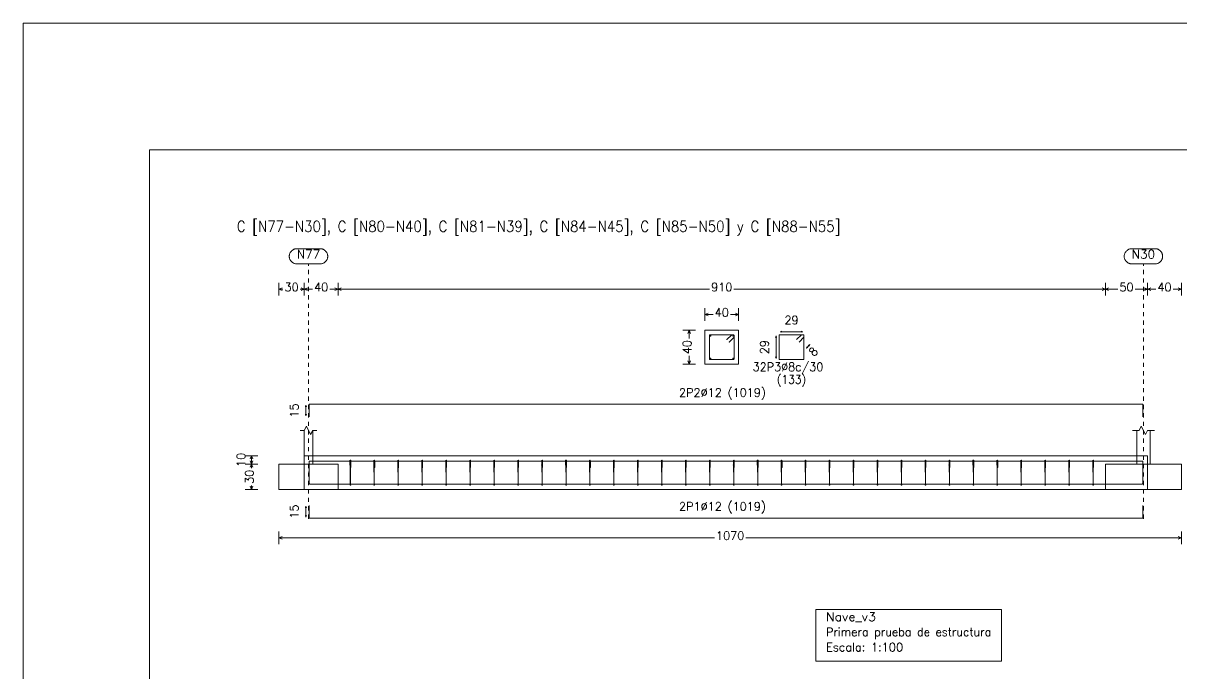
# Model space of a CAD drawing. Header units: millimetres. Extents: x -252 to 259, y -4 to 137.
# Drawn here: x -252.14 to -224.66, y 23.16 to 38.58 of the extents above; entities that cross this region are included whole.
import ezdxf
from ezdxf.enums import TextEntityAlignment as Align

# ---------------------------------------------------------------- set-up
doc = ezdxf.new("R2010")
doc.units = ezdxf.units.MM
doc.linetypes.add('CYPE_PUNTO', pattern=[0.075, 0, -0.075])
for name, color, linetype, lineweight in [('CIM_COTAS', 2, 'Continuous', 0), ('CIM_DIB_ARMADOS', 4, 'Continuous', 0), ('CIM_GEOMETRIA', 2, 'Continuous', 0), ('CIM_REFEREN', 2, 'Continuous', 0), ('CIM_TXT_ARMADOS', 3, 'Continuous', 0), ('RECUAD_LIMITES', 2, 'Continuous', 0), ('RECUAD_MARCO', 1, 'Continuous', 20), ('TABLAS', 1, 'Continuous', 0)]:
    doc.layers.add(name, color=color, linetype=linetype, lineweight=lineweight)
doc.styles.add('CYPETXT', font='romans__.ttf', dxfattribs={"height": 0.2})

msp = doc.modelspace()

# ---------------------------------------------------------------- hatches: boundary and pattern name
at = {"layer": 'CIM_DIB_ARMADOS'}
h = msp.add_hatch(color=256, dxfattribs=at)
edge = h.paths.add_edge_path(flags=0)
edge.add_arc((-235.452, 31.082), 0.0016, 0, 360)
h = msp.add_hatch(color=256, dxfattribs=at)
edge = h.paths.add_edge_path(flags=0)
edge.add_arc((-235.394, 31.024), 0.0016, 0, 360)
h = msp.add_hatch(color=256, dxfattribs=at)
edge = h.paths.add_edge_path(flags=0)
edge.add_arc((-244.389, 28.109), 0.0016, 0, 360)
h = msp.add_hatch(color=256, dxfattribs=at)
edge = h.paths.add_edge_path(flags=0)
edge.add_arc((-244.372, 28.051), 0.0016, 0, 360)
h = msp.add_hatch(color=256, dxfattribs=at)
edge = h.paths.add_edge_path(flags=0)
edge.add_arc((-243.821, 28.109), 0.0016, 0, 360)
h = msp.add_hatch(color=256, dxfattribs=at)
edge = h.paths.add_edge_path(flags=0)
edge.add_arc((-243.803, 28.051), 0.0016, 0, 360)
h = msp.add_hatch(color=256, dxfattribs=at)
edge = h.paths.add_edge_path(flags=0)
edge.add_arc((-243.253, 28.109), 0.0016, 0, 360)
h = msp.add_hatch(color=256, dxfattribs=at)
edge = h.paths.add_edge_path(flags=0)
edge.add_arc((-243.235, 28.051), 0.0016, 0, 360)
h = msp.add_hatch(color=256, dxfattribs=at)
edge = h.paths.add_edge_path(flags=0)
edge.add_arc((-242.684, 28.109), 0.0016, 0, 360)
h = msp.add_hatch(color=256, dxfattribs=at)
edge = h.paths.add_edge_path(flags=0)
edge.add_arc((-242.667, 28.051), 0.0016, 0, 360)
h = msp.add_hatch(color=256, dxfattribs=at)
edge = h.paths.add_edge_path(flags=0)
edge.add_arc((-242.116, 28.109), 0.0016, 0, 360)
h = msp.add_hatch(color=256, dxfattribs=at)
edge = h.paths.add_edge_path(flags=0)
edge.add_arc((-242.099, 28.051), 0.0016, 0, 360)
h = msp.add_hatch(color=256, dxfattribs=at)
edge = h.paths.add_edge_path(flags=0)
edge.add_arc((-241.548, 28.109), 0.0016, 0, 360)
h = msp.add_hatch(color=256, dxfattribs=at)
edge = h.paths.add_edge_path(flags=0)
edge.add_arc((-241.53, 28.051), 0.0016, 0, 360)
h = msp.add_hatch(color=256, dxfattribs=at)
edge = h.paths.add_edge_path(flags=0)
edge.add_arc((-240.98, 28.109), 0.0016, 0, 360)
h = msp.add_hatch(color=256, dxfattribs=at)
edge = h.paths.add_edge_path(flags=0)
edge.add_arc((-240.962, 28.051), 0.0016, 0, 360)
h = msp.add_hatch(color=256, dxfattribs=at)
edge = h.paths.add_edge_path(flags=0)
edge.add_arc((-240.411, 28.109), 0.0016, 0, 360)
h = msp.add_hatch(color=256, dxfattribs=at)
edge = h.paths.add_edge_path(flags=0)
edge.add_arc((-240.394, 28.051), 0.0016, 0, 360)
h = msp.add_hatch(color=256, dxfattribs=at)
edge = h.paths.add_edge_path(flags=0)
edge.add_arc((-239.843, 28.109), 0.0016, 0, 360)
h = msp.add_hatch(color=256, dxfattribs=at)
edge = h.paths.add_edge_path(flags=0)
edge.add_arc((-239.826, 28.051), 0.0016, 0, 360)
h = msp.add_hatch(color=256, dxfattribs=at)
edge = h.paths.add_edge_path(flags=0)
edge.add_arc((-239.275, 28.109), 0.0016, 0, 360)
h = msp.add_hatch(color=256, dxfattribs=at)
edge = h.paths.add_edge_path(flags=0)
edge.add_arc((-239.257, 28.051), 0.0016, 0, 360)
h = msp.add_hatch(color=256, dxfattribs=at)
edge = h.paths.add_edge_path(flags=0)
edge.add_arc((-238.707, 28.109), 0.0016, 0, 360)
h = msp.add_hatch(color=256, dxfattribs=at)
edge = h.paths.add_edge_path(flags=0)
edge.add_arc((-238.689, 28.051), 0.0016, 0, 360)
h = msp.add_hatch(color=256, dxfattribs=at)
edge = h.paths.add_edge_path(flags=0)
edge.add_arc((-238.138, 28.109), 0.0016, 0, 360)
h = msp.add_hatch(color=256, dxfattribs=at)
edge = h.paths.add_edge_path(flags=0)
edge.add_arc((-238.121, 28.051), 0.0016, 0, 360)
h = msp.add_hatch(color=256, dxfattribs=at)
edge = h.paths.add_edge_path(flags=0)
edge.add_arc((-237.57, 28.109), 0.0016, 0, 360)
h = msp.add_hatch(color=256, dxfattribs=at)
edge = h.paths.add_edge_path(flags=0)
edge.add_arc((-237.553, 28.051), 0.0016, 0, 360)
h = msp.add_hatch(color=256, dxfattribs=at)
edge = h.paths.add_edge_path(flags=0)
edge.add_arc((-237.002, 28.109), 0.0016, 0, 360)
h = msp.add_hatch(color=256, dxfattribs=at)
edge = h.paths.add_edge_path(flags=0)
edge.add_arc((-236.984, 28.051), 0.0016, 0, 360)
h = msp.add_hatch(color=256, dxfattribs=at)
edge = h.paths.add_edge_path(flags=0)
edge.add_arc((-236.434, 28.109), 0.0016, 0, 360)
h = msp.add_hatch(color=256, dxfattribs=at)
edge = h.paths.add_edge_path(flags=0)
edge.add_arc((-236.416, 28.051), 0.0016, 0, 360)
h = msp.add_hatch(color=256, dxfattribs=at)
edge = h.paths.add_edge_path(flags=0)
edge.add_arc((-235.865, 28.109), 0.0016, 0, 360)
h = msp.add_hatch(color=256, dxfattribs=at)
edge = h.paths.add_edge_path(flags=0)
edge.add_arc((-235.848, 28.051), 0.0016, 0, 360)
h = msp.add_hatch(color=256, dxfattribs=at)
edge = h.paths.add_edge_path(flags=0)
edge.add_arc((-235.297, 28.109), 0.0016, 0, 360)
h = msp.add_hatch(color=256, dxfattribs=at)
edge = h.paths.add_edge_path(flags=0)
edge.add_arc((-235.28, 28.051), 0.0016, 0, 360)
h = msp.add_hatch(color=256, dxfattribs=at)
edge = h.paths.add_edge_path(flags=0)
edge.add_arc((-234.729, 28.109), 0.0016, 0, 360)
h = msp.add_hatch(color=256, dxfattribs=at)
edge = h.paths.add_edge_path(flags=0)
edge.add_arc((-234.711, 28.051), 0.0016, 0, 360)
h = msp.add_hatch(color=256, dxfattribs=at)
edge = h.paths.add_edge_path(flags=0)
edge.add_arc((-234.161, 28.109), 0.0016, 0, 360)
h = msp.add_hatch(color=256, dxfattribs=at)
edge = h.paths.add_edge_path(flags=0)
edge.add_arc((-234.143, 28.051), 0.0016, 0, 360)
h = msp.add_hatch(color=256, dxfattribs=at)
edge = h.paths.add_edge_path(flags=0)
edge.add_arc((-233.592, 28.109), 0.0016, 0, 360)
h = msp.add_hatch(color=256, dxfattribs=at)
edge = h.paths.add_edge_path(flags=0)
edge.add_arc((-233.575, 28.051), 0.0016, 0, 360)
h = msp.add_hatch(color=256, dxfattribs=at)
edge = h.paths.add_edge_path(flags=0)
edge.add_arc((-233.024, 28.109), 0.0016, 0, 360)
h = msp.add_hatch(color=256, dxfattribs=at)
edge = h.paths.add_edge_path(flags=0)
edge.add_arc((-233.007, 28.051), 0.0016, 0, 360)
h = msp.add_hatch(color=256, dxfattribs=at)
edge = h.paths.add_edge_path(flags=0)
edge.add_arc((-232.456, 28.109), 0.0016, 0, 360)
h = msp.add_hatch(color=256, dxfattribs=at)
edge = h.paths.add_edge_path(flags=0)
edge.add_arc((-232.438, 28.051), 0.0016, 0, 360)
h = msp.add_hatch(color=256, dxfattribs=at)
edge = h.paths.add_edge_path(flags=0)
edge.add_arc((-231.888, 28.109), 0.0016, 0, 360)
h = msp.add_hatch(color=256, dxfattribs=at)
edge = h.paths.add_edge_path(flags=0)
edge.add_arc((-231.87, 28.051), 0.0016, 0, 360)
h = msp.add_hatch(color=256, dxfattribs=at)
edge = h.paths.add_edge_path(flags=0)
edge.add_arc((-231.319, 28.109), 0.0016, 0, 360)
h = msp.add_hatch(color=256, dxfattribs=at)
edge = h.paths.add_edge_path(flags=0)
edge.add_arc((-231.302, 28.051), 0.0016, 0, 360)
h = msp.add_hatch(color=256, dxfattribs=at)
edge = h.paths.add_edge_path(flags=0)
edge.add_arc((-230.751, 28.109), 0.0016, 0, 360)
h = msp.add_hatch(color=256, dxfattribs=at)
edge = h.paths.add_edge_path(flags=0)
edge.add_arc((-230.734, 28.051), 0.0016, 0, 360)
h = msp.add_hatch(color=256, dxfattribs=at)
edge = h.paths.add_edge_path(flags=0)
edge.add_arc((-230.183, 28.109), 0.0016, 0, 360)
h = msp.add_hatch(color=256, dxfattribs=at)
edge = h.paths.add_edge_path(flags=0)
edge.add_arc((-230.165, 28.051), 0.0016, 0, 360)
h = msp.add_hatch(color=256, dxfattribs=at)
edge = h.paths.add_edge_path(flags=0)
edge.add_arc((-229.615, 28.109), 0.0016, 0, 360)
h = msp.add_hatch(color=256, dxfattribs=at)
edge = h.paths.add_edge_path(flags=0)
edge.add_arc((-229.597, 28.051), 0.0016, 0, 360)
h = msp.add_hatch(color=256, dxfattribs=at)
edge = h.paths.add_edge_path(flags=0)
edge.add_arc((-229.046, 28.109), 0.0016, 0, 360)
h = msp.add_hatch(color=256, dxfattribs=at)
edge = h.paths.add_edge_path(flags=0)
edge.add_arc((-229.029, 28.051), 0.0016, 0, 360)
h = msp.add_hatch(color=256, dxfattribs=at)
edge = h.paths.add_edge_path(flags=0)
edge.add_arc((-228.478, 28.109), 0.0016, 0, 360)
h = msp.add_hatch(color=256, dxfattribs=at)
edge = h.paths.add_edge_path(flags=0)
edge.add_arc((-228.461, 28.051), 0.0016, 0, 360)
h = msp.add_hatch(color=256, dxfattribs=at)
edge = h.paths.add_edge_path(flags=0)
edge.add_arc((-227.91, 28.109), 0.0016, 0, 360)
h = msp.add_hatch(color=256, dxfattribs=at)
edge = h.paths.add_edge_path(flags=0)
edge.add_arc((-227.892, 28.051), 0.0016, 0, 360)
h = msp.add_hatch(color=256, dxfattribs=at)
edge = h.paths.add_edge_path(flags=0)
edge.add_arc((-227.342, 28.109), 0.0016, 0, 360)
h = msp.add_hatch(color=256, dxfattribs=at)
edge = h.paths.add_edge_path(flags=0)
edge.add_arc((-227.324, 28.051), 0.0016, 0, 360)
h = msp.add_hatch(color=256, dxfattribs=at)
edge = h.paths.add_edge_path(flags=0)
edge.add_arc((-226.773, 28.109), 0.0016, 0, 360)
h = msp.add_hatch(color=256, dxfattribs=at)
edge = h.paths.add_edge_path(flags=0)
edge.add_arc((-226.756, 28.051), 0.0016, 0, 360)
h = msp.add_hatch(color=256, dxfattribs=at)
edge = h.paths.add_edge_path(flags=0)
edge.add_arc((-245.361, 27.958), 0.0016, 0, 360)
h = msp.add_hatch(color=256, dxfattribs=at)
edge = h.paths.add_edge_path(flags=0)
edge.add_arc((-245.361, 27.902), 0.0016, 0, 360)
h = msp.add_hatch(color=256, dxfattribs=at)
edge = h.paths.add_edge_path(flags=0)
edge.add_arc((-225.585, 27.958), 0.0016, 0, 360)
h = msp.add_hatch(color=256, dxfattribs=at)
edge = h.paths.add_edge_path(flags=0)
edge.add_arc((-225.585, 27.902), 0.0016, 0, 360)

# ---------------------------------------------------------------- linework, layer by layer
at = {"layer": 'CIM_COTAS', "linetype": 'CYPE_PUNTO'}
for p, q in [((-245.373, 26.834), (-245.373, 32.877)), ((-225.573, 26.834), (-225.573, 32.877))]:
    msp.add_line(p, q, dxfattribs=at)
at = {"layer": 'CIM_COTAS'}
for p, q in [((-246.073, 32.127), (-246.073, 32.427)), ((-245.473, 32.127), (-245.473, 32.427)), ((-245.473, 32.127), (-245.473, 32.427)), ((-244.673, 32.127), (-244.673, 32.427)), ((-244.673, 32.127), (-244.673, 32.427)), ((-226.473, 32.127), (-226.473, 32.427)), ((-226.473, 32.127), (-226.473, 32.427)), ((-225.473, 32.127), (-225.473, 32.427)), ((-225.473, 32.127), (-225.473, 32.427)), ((-224.673, 32.127), (-224.673, 32.427)), ((-246.073, 32.277), (-245.998, 32.307)), ((-246.073, 32.277), (-245.998, 32.247)), ((-246.073, 32.277), (-245.978, 32.277)), ((-245.567, 32.277), (-245.473, 32.277)), ((-245.473, 32.277), (-245.548, 32.307)), ((-245.473, 32.277), (-245.548, 32.247)), ((-245.473, 32.277), (-245.398, 32.307)), ((-245.473, 32.277), (-245.398, 32.247)), ((-245.473, 32.277), (-245.278, 32.277)), ((-244.867, 32.277), (-244.673, 32.277)), ((-244.673, 32.277), (-244.748, 32.307)), ((-244.673, 32.277), (-244.748, 32.247)), ((-244.673, 32.277), (-244.598, 32.307)), ((-244.673, 32.277), (-244.598, 32.247)), ((-244.673, 32.277), (-235.862, 32.277)), ((-235.283, 32.277), (-226.473, 32.277)), ((-226.473, 32.277), (-226.548, 32.307)), ((-226.473, 32.277), (-226.548, 32.247)), ((-226.473, 32.277), (-226.398, 32.307)), ((-226.473, 32.277), (-226.398, 32.247)), ((-226.473, 32.277), (-226.178, 32.277)), ((-225.767, 32.277), (-225.473, 32.277)), ((-225.473, 32.277), (-225.548, 32.307)), ((-225.473, 32.277), (-225.548, 32.247)), ((-225.473, 32.277), (-225.398, 32.307)), ((-225.473, 32.277), (-225.398, 32.247)), ((-225.473, 32.277), (-225.278, 32.277)), ((-224.867, 32.277), (-224.673, 32.277)), ((-224.673, 32.277), (-224.748, 32.307)), ((-224.673, 32.277), (-224.748, 32.247)), ((-235.973, 31.527), (-235.973, 31.827)), ((-235.973, 31.677), (-235.898, 31.707)), ((-235.973, 31.677), (-235.898, 31.647)), ((-235.973, 31.677), (-235.778, 31.677)), ((-235.367, 31.677), (-235.173, 31.677)), ((-235.173, 31.677), (-235.248, 31.707)), ((-235.173, 31.677), (-235.248, 31.647)), ((-235.173, 31.527), (-235.173, 31.827)), ((-236.494, 31.303), (-236.194, 31.303)), ((-236.344, 31.303), (-236.374, 31.228)), ((-236.344, 31.303), (-236.314, 31.228)), ((-236.344, 31.108), (-236.344, 31.303)), ((-236.494, 30.503), (-236.194, 30.503)), ((-236.344, 30.503), (-236.374, 30.578)), ((-236.344, 30.503), (-236.344, 30.697)), ((-236.344, 30.503), (-236.314, 30.578)), ((-246.874, 28.33), (-246.574, 28.33)), ((-246.724, 28.33), (-246.754, 28.255)), ((-246.724, 28.33), (-246.694, 28.255)), ((-246.724, 28.13), (-246.724, 28.33)), ((-246.874, 28.13), (-246.574, 28.13)), ((-246.874, 28.13), (-246.574, 28.13)), ((-246.724, 28.13), (-246.754, 28.205)), ((-246.724, 28.13), (-246.754, 28.055)), ((-246.724, 28.13), (-246.694, 28.205)), ((-246.724, 28.13), (-246.694, 28.055)), ((-246.724, 28.035), (-246.724, 28.13)), ((-246.874, 27.53), (-246.574, 27.53)), ((-246.724, 27.53), (-246.754, 27.605)), ((-246.724, 27.53), (-246.724, 27.624)), ((-246.724, 27.53), (-246.694, 27.605)), ((-246.073, 26.234), (-246.073, 26.534)), ((-246.073, 26.384), (-245.998, 26.414)), ((-246.073, 26.384), (-245.998, 26.354)), ((-246.073, 26.384), (-235.746, 26.384)), ((-234.999, 26.384), (-224.673, 26.384)), ((-224.673, 26.384), (-224.748, 26.414)), ((-224.673, 26.384), (-224.748, 26.354)), ((-224.673, 26.234), (-224.673, 26.534))]:
    msp.add_line(p, q, dxfattribs=at)
for points in [[(-245.097, 33.237), (-245.085, 33.237), (-245.073, 33.236), (-245.061, 33.234), (-245.049, 33.231), (-245.038, 33.227), (-245.026, 33.223), (-245.015, 33.218), (-245.005, 33.212), (-244.995, 33.206), (-244.985, 33.198), (-244.976, 33.191), (-244.967, 33.182), (-244.959, 33.173), (-244.952, 33.164), (-244.945, 33.154), (-244.939, 33.144), (-244.933, 33.133), (-244.929, 33.122), (-244.925, 33.111), (-244.921, 33.099), (-244.919, 33.087), (-244.917, 33.075), (-244.917, 33.063), (-244.917, 33.051), (-244.917, 33.039), (-244.919, 33.027), (-244.921, 33.015), (-244.925, 33.004), (-244.929, 32.993), (-244.933, 32.981), (-244.939, 32.971), (-244.945, 32.96), (-244.952, 32.95), (-244.959, 32.941), (-244.967, 32.932), (-244.976, 32.924), (-244.985, 32.916), (-244.995, 32.909), (-245.005, 32.902), (-245.015, 32.897), (-245.026, 32.891), (-245.038, 32.887), (-245.049, 32.884), (-245.061, 32.881), (-245.073, 32.879), (-245.085, 32.878), (-245.097, 32.877), (-245.649, 32.877), (-245.661, 32.878), (-245.673, 32.879), (-245.684, 32.881), (-245.696, 32.884), (-245.708, 32.887), (-245.719, 32.891), (-245.73, 32.897), (-245.74, 32.902), (-245.75, 32.909), (-245.76, 32.916), (-245.769, 32.924), (-245.778, 32.932), (-245.786, 32.941), (-245.793, 32.95), (-245.8, 32.96), (-245.806, 32.971), (-245.812, 32.981), (-245.817, 32.993), (-245.82, 33.004), (-245.824, 33.015), (-245.826, 33.027), (-245.828, 33.039), (-245.828, 33.051), (-245.828, 33.063), (-245.828, 33.075), (-245.826, 33.087), (-245.824, 33.099), (-245.82, 33.111), (-245.817, 33.122), (-245.812, 33.133), (-245.806, 33.144), (-245.8, 33.154), (-245.793, 33.164), (-245.786, 33.173), (-245.778, 33.182), (-245.769, 33.191), (-245.76, 33.198), (-245.75, 33.206), (-245.74, 33.212), (-245.73, 33.218), (-245.719, 33.223), (-245.708, 33.227), (-245.696, 33.231), (-245.684, 33.234), (-245.673, 33.236), (-245.661, 33.237), (-245.649, 33.237), (-245.097, 33.237)], [(-225.297, 33.237), (-225.285, 33.237), (-225.273, 33.236), (-225.261, 33.234), (-225.249, 33.231), (-225.238, 33.227), (-225.226, 33.223), (-225.215, 33.218), (-225.205, 33.212), (-225.195, 33.206), (-225.185, 33.198), (-225.176, 33.191), (-225.167, 33.182), (-225.159, 33.173), (-225.152, 33.164), (-225.145, 33.154), (-225.139, 33.144), (-225.133, 33.133), (-225.129, 33.122), (-225.125, 33.111), (-225.121, 33.099), (-225.119, 33.087), (-225.117, 33.075), (-225.117, 33.063), (-225.117, 33.051), (-225.117, 33.039), (-225.119, 33.027), (-225.121, 33.015), (-225.125, 33.004), (-225.129, 32.993), (-225.133, 32.981), (-225.139, 32.971), (-225.145, 32.96), (-225.152, 32.95), (-225.159, 32.941), (-225.167, 32.932), (-225.176, 32.924), (-225.185, 32.916), (-225.195, 32.909), (-225.205, 32.902), (-225.215, 32.897), (-225.226, 32.891), (-225.238, 32.887), (-225.249, 32.884), (-225.261, 32.881), (-225.273, 32.879), (-225.285, 32.878), (-225.297, 32.877), (-225.849, 32.877), (-225.861, 32.878), (-225.873, 32.879), (-225.884, 32.881), (-225.896, 32.884), (-225.908, 32.887), (-225.919, 32.891), (-225.93, 32.897), (-225.94, 32.902), (-225.95, 32.909), (-225.96, 32.916), (-225.969, 32.924), (-225.978, 32.932), (-225.986, 32.941), (-225.993, 32.95), (-226, 32.96), (-226.006, 32.971), (-226.012, 32.981), (-226.017, 32.993), (-226.02, 33.004), (-226.024, 33.015), (-226.026, 33.027), (-226.028, 33.039), (-226.028, 33.051), (-226.028, 33.063), (-226.028, 33.075), (-226.026, 33.087), (-226.024, 33.099), (-226.02, 33.111), (-226.017, 33.122), (-226.012, 33.133), (-226.006, 33.144), (-226, 33.154), (-225.993, 33.164), (-225.986, 33.173), (-225.978, 33.182), (-225.969, 33.191), (-225.96, 33.198), (-225.95, 33.206), (-225.94, 33.212), (-225.93, 33.218), (-225.919, 33.223), (-225.908, 33.227), (-225.896, 33.231), (-225.884, 33.234), (-225.873, 33.236), (-225.861, 33.237), (-225.849, 33.237), (-225.297, 33.237)]]:
    msp.add_lwpolyline(points, close=True, dxfattribs=at)
at = {"layer": 'CIM_DIB_ARMADOS'}
for p, q in [((-235.863, 31.175), (-235.827, 31.175)), ((-235.845, 31.157), (-235.845, 31.193)), ((-235.319, 31.175), (-235.283, 31.175)), ((-235.301, 31.157), (-235.301, 31.193)), ((-235.863, 30.631), (-235.827, 30.631)), ((-235.845, 30.613), (-235.845, 30.649)), ((-235.319, 30.631), (-235.283, 30.631)), ((-235.301, 30.613), (-235.301, 30.649))]:
    msp.add_line(p, q, dxfattribs=at)
for points in [[(-235.394, 31.024), (-235.285, 31.132), (-235.282, 31.137), (-235.281, 31.143), (-235.281, 31.179), (-235.283, 31.187), (-235.289, 31.193), (-235.297, 31.195), (-235.849, 31.195), (-235.857, 31.193), (-235.862, 31.187), (-235.865, 31.179), (-235.865, 30.627), (-235.862, 30.619), (-235.857, 30.613), (-235.849, 30.611), (-235.297, 30.611), (-235.289, 30.613), (-235.283, 30.619), (-235.281, 30.627), (-235.281, 31.179), (-235.283, 31.187), (-235.289, 31.193), (-235.297, 31.195), (-235.332, 31.195), (-235.338, 31.193), (-235.343, 31.19), (-235.452, 31.082)], [(-233.739, 31.024), (-233.626, 31.137), (-233.626, 31.195), (-234.21, 31.195), (-234.21, 30.611), (-233.626, 30.611), (-233.626, 31.195), (-233.684, 31.195), (-233.797, 31.082)], [(-245.361, 29.251), (-245.361, 29.551), (-225.585, 29.551), (-225.585, 29.251)], [(-245.361, 27.902), (-245.361, 28.182), (-245.358, 28.192), (-245.351, 28.199), (-245.341, 28.202), (-225.605, 28.202), (-225.595, 28.199), (-225.587, 28.192), (-225.585, 28.182), (-225.585, 27.902)], [(-244.372, 28.051), (-244.372, 28.159), (-244.372, 28.164), (-244.372, 28.17), (-244.372, 28.206), (-244.372, 28.214), (-244.373, 28.22), (-244.373, 28.222), (-244.38, 28.222), (-244.38, 28.22), (-244.38, 28.214), (-244.38, 28.206), (-244.38, 27.654), (-244.38, 27.646), (-244.38, 27.64), (-244.38, 27.638), (-244.38, 27.64), (-244.381, 27.646), (-244.381, 27.654), (-244.388, 28.206), (-244.388, 28.214), (-244.389, 28.22), (-244.389, 28.222), (-244.389, 28.222), (-244.389, 28.22), (-244.389, 28.217), (-244.389, 28.109)], [(-243.803, 28.051), (-243.803, 28.159), (-243.803, 28.164), (-243.803, 28.17), (-243.804, 28.206), (-243.804, 28.214), (-243.804, 28.22), (-243.804, 28.222), (-243.812, 28.222), (-243.812, 28.22), (-243.812, 28.214), (-243.812, 28.206), (-243.812, 27.654), (-243.812, 27.646), (-243.812, 27.64), (-243.812, 27.638), (-243.812, 27.64), (-243.812, 27.646), (-243.812, 27.654), (-243.82, 28.206), (-243.82, 28.214), (-243.82, 28.22), (-243.82, 28.222), (-243.821, 28.222), (-243.821, 28.22), (-243.821, 28.217), (-243.821, 28.109)], [(-243.235, 28.051), (-243.235, 28.159), (-243.235, 28.164), (-243.235, 28.17), (-243.236, 28.206), (-243.236, 28.214), (-243.236, 28.22), (-243.236, 28.222), (-243.244, 28.222), (-243.244, 28.22), (-243.244, 28.214), (-243.244, 28.206), (-243.244, 27.654), (-243.244, 27.646), (-243.244, 27.64), (-243.244, 27.638), (-243.244, 27.64), (-243.244, 27.646), (-243.244, 27.654), (-243.252, 28.206), (-243.252, 28.214), (-243.252, 28.22), (-243.252, 28.222), (-243.253, 28.222), (-243.253, 28.22), (-243.253, 28.217), (-243.253, 28.109)], [(-242.667, 28.051), (-242.667, 28.159), (-242.667, 28.164), (-242.667, 28.17), (-242.667, 28.206), (-242.668, 28.214), (-242.668, 28.22), (-242.668, 28.222), (-242.675, 28.222), (-242.676, 28.22), (-242.676, 28.214), (-242.676, 28.206), (-242.676, 27.654), (-242.676, 27.646), (-242.676, 27.64), (-242.676, 27.638), (-242.676, 27.64), (-242.676, 27.646), (-242.676, 27.654), (-242.683, 28.206), (-242.684, 28.214), (-242.684, 28.22), (-242.684, 28.222), (-242.684, 28.222), (-242.684, 28.22), (-242.684, 28.217), (-242.684, 28.109)], [(-242.099, 28.051), (-242.099, 28.159), (-242.099, 28.164), (-242.099, 28.17), (-242.099, 28.206), (-242.099, 28.214), (-242.1, 28.22), (-242.1, 28.222), (-242.107, 28.222), (-242.107, 28.22), (-242.107, 28.214), (-242.107, 28.206), (-242.107, 27.654), (-242.107, 27.646), (-242.107, 27.64), (-242.107, 27.638), (-242.107, 27.64), (-242.108, 27.646), (-242.108, 27.654), (-242.115, 28.206), (-242.115, 28.214), (-242.116, 28.22), (-242.116, 28.222), (-242.116, 28.222), (-242.116, 28.22), (-242.116, 28.217), (-242.116, 28.109)], [(-241.53, 28.051), (-241.53, 28.159), (-241.53, 28.164), (-241.53, 28.17), (-241.531, 28.206), (-241.531, 28.214), (-241.531, 28.22), (-241.531, 28.222), (-241.539, 28.222), (-241.539, 28.22), (-241.539, 28.214), (-241.539, 28.206), (-241.539, 27.654), (-241.539, 27.646), (-241.539, 27.64), (-241.539, 27.638), (-241.539, 27.64), (-241.539, 27.646), (-241.539, 27.654), (-241.547, 28.206), (-241.547, 28.214), (-241.547, 28.22), (-241.547, 28.222), (-241.548, 28.222), (-241.548, 28.22), (-241.548, 28.217), (-241.548, 28.109)], [(-240.962, 28.051), (-240.962, 28.159), (-240.962, 28.164), (-240.962, 28.17), (-240.963, 28.206), (-240.963, 28.214), (-240.963, 28.22), (-240.963, 28.222), (-240.971, 28.222), (-240.971, 28.22), (-240.971, 28.214), (-240.971, 28.206), (-240.971, 27.654), (-240.971, 27.646), (-240.971, 27.64), (-240.971, 27.638), (-240.971, 27.64), (-240.971, 27.646), (-240.971, 27.654), (-240.979, 28.206), (-240.979, 28.214), (-240.979, 28.22), (-240.979, 28.222), (-240.98, 28.222), (-240.98, 28.22), (-240.98, 28.217), (-240.98, 28.109)], [(-240.394, 28.051), (-240.394, 28.159), (-240.394, 28.164), (-240.394, 28.17), (-240.394, 28.206), (-240.395, 28.214), (-240.395, 28.22), (-240.395, 28.222), (-240.402, 28.222), (-240.403, 28.22), (-240.403, 28.214), (-240.403, 28.206), (-240.403, 27.654), (-240.403, 27.646), (-240.403, 27.64), (-240.403, 27.638), (-240.403, 27.64), (-240.403, 27.646), (-240.403, 27.654), (-240.41, 28.206), (-240.411, 28.214), (-240.411, 28.22), (-240.411, 28.222), (-240.411, 28.222), (-240.411, 28.22), (-240.411, 28.217), (-240.411, 28.109)], [(-239.826, 28.051), (-239.826, 28.159), (-239.826, 28.164), (-239.826, 28.17), (-239.826, 28.206), (-239.826, 28.214), (-239.827, 28.22), (-239.827, 28.222), (-239.834, 28.222), (-239.834, 28.22), (-239.834, 28.214), (-239.834, 28.206), (-239.834, 27.654), (-239.834, 27.646), (-239.834, 27.64), (-239.834, 27.638), (-239.834, 27.64), (-239.835, 27.646), (-239.835, 27.654), (-239.842, 28.206), (-239.842, 28.214), (-239.843, 28.22), (-239.843, 28.222), (-239.843, 28.222), (-239.843, 28.22), (-239.843, 28.217), (-239.843, 28.109)], [(-239.257, 28.051), (-239.257, 28.159), (-239.257, 28.164), (-239.257, 28.17), (-239.258, 28.206), (-239.258, 28.214), (-239.258, 28.22), (-239.258, 28.222), (-239.266, 28.222), (-239.266, 28.22), (-239.266, 28.214), (-239.266, 28.206), (-239.266, 27.654), (-239.266, 27.646), (-239.266, 27.64), (-239.266, 27.638), (-239.266, 27.64), (-239.266, 27.646), (-239.266, 27.654), (-239.274, 28.206), (-239.274, 28.214), (-239.274, 28.22), (-239.274, 28.222), (-239.275, 28.222), (-239.275, 28.22), (-239.275, 28.217), (-239.275, 28.109)], [(-238.689, 28.051), (-238.689, 28.159), (-238.689, 28.164), (-238.689, 28.17), (-238.69, 28.206), (-238.69, 28.214), (-238.69, 28.22), (-238.69, 28.222), (-238.698, 28.222), (-238.698, 28.22), (-238.698, 28.214), (-238.698, 28.206), (-238.698, 27.654), (-238.698, 27.646), (-238.698, 27.64), (-238.698, 27.638), (-238.698, 27.64), (-238.698, 27.646), (-238.698, 27.654), (-238.706, 28.206), (-238.706, 28.214), (-238.706, 28.22), (-238.706, 28.222), (-238.707, 28.222), (-238.707, 28.22), (-238.707, 28.217), (-238.707, 28.109)], [(-238.121, 28.051), (-238.121, 28.159), (-238.121, 28.164), (-238.121, 28.17), (-238.121, 28.206), (-238.122, 28.214), (-238.122, 28.22), (-238.122, 28.222), (-238.129, 28.222), (-238.13, 28.22), (-238.13, 28.214), (-238.13, 28.206), (-238.13, 27.654), (-238.13, 27.646), (-238.13, 27.64), (-238.13, 27.638), (-238.13, 27.64), (-238.13, 27.646), (-238.13, 27.654), (-238.137, 28.206), (-238.138, 28.214), (-238.138, 28.22), (-238.138, 28.222), (-238.138, 28.222), (-238.138, 28.22), (-238.138, 28.217), (-238.138, 28.109)], [(-237.553, 28.051), (-237.553, 28.159), (-237.553, 28.164), (-237.553, 28.17), (-237.553, 28.206), (-237.553, 28.214), (-237.554, 28.22), (-237.554, 28.222), (-237.561, 28.222), (-237.561, 28.22), (-237.561, 28.214), (-237.561, 28.206), (-237.561, 27.654), (-237.561, 27.646), (-237.561, 27.64), (-237.561, 27.638), (-237.561, 27.64), (-237.562, 27.646), (-237.562, 27.654), (-237.569, 28.206), (-237.569, 28.214), (-237.57, 28.22), (-237.57, 28.222), (-237.57, 28.222), (-237.57, 28.22), (-237.57, 28.217), (-237.57, 28.109)], [(-236.984, 28.051), (-236.984, 28.159), (-236.984, 28.164), (-236.984, 28.17), (-236.985, 28.206), (-236.985, 28.214), (-236.985, 28.22), (-236.985, 28.222), (-236.993, 28.222), (-236.993, 28.22), (-236.993, 28.214), (-236.993, 28.206), (-236.993, 27.654), (-236.993, 27.646), (-236.993, 27.64), (-236.993, 27.638), (-236.993, 27.64), (-236.993, 27.646), (-236.993, 27.654), (-237.001, 28.206), (-237.001, 28.214), (-237.001, 28.22), (-237.001, 28.222), (-237.002, 28.222), (-237.002, 28.22), (-237.002, 28.217), (-237.002, 28.109)], [(-236.416, 28.051), (-236.416, 28.159), (-236.416, 28.164), (-236.416, 28.17), (-236.417, 28.206), (-236.417, 28.214), (-236.417, 28.22), (-236.417, 28.222), (-236.425, 28.222), (-236.425, 28.22), (-236.425, 28.214), (-236.425, 28.206), (-236.425, 27.654), (-236.425, 27.646), (-236.425, 27.64), (-236.425, 27.638), (-236.425, 27.64), (-236.425, 27.646), (-236.425, 27.654), (-236.433, 28.206), (-236.433, 28.214), (-236.433, 28.22), (-236.433, 28.222), (-236.434, 28.222), (-236.434, 28.22), (-236.434, 28.217), (-236.434, 28.109)], [(-235.848, 28.051), (-235.848, 28.159), (-235.848, 28.164), (-235.848, 28.17), (-235.848, 28.206), (-235.849, 28.214), (-235.849, 28.22), (-235.849, 28.222), (-235.856, 28.222), (-235.857, 28.22), (-235.857, 28.214), (-235.857, 28.206), (-235.857, 27.654), (-235.857, 27.646), (-235.857, 27.64), (-235.857, 27.638), (-235.857, 27.64), (-235.857, 27.646), (-235.857, 27.654), (-235.864, 28.206), (-235.865, 28.214), (-235.865, 28.22), (-235.865, 28.222), (-235.865, 28.222), (-235.865, 28.22), (-235.865, 28.217), (-235.865, 28.109)], [(-235.28, 28.051), (-235.28, 28.159), (-235.28, 28.164), (-235.28, 28.17), (-235.28, 28.206), (-235.28, 28.214), (-235.281, 28.22), (-235.281, 28.222), (-235.288, 28.222), (-235.288, 28.22), (-235.288, 28.214), (-235.288, 28.206), (-235.288, 27.654), (-235.288, 27.646), (-235.288, 27.64), (-235.288, 27.638), (-235.288, 27.64), (-235.289, 27.646), (-235.289, 27.654), (-235.296, 28.206), (-235.296, 28.214), (-235.297, 28.22), (-235.297, 28.222), (-235.297, 28.222), (-235.297, 28.22), (-235.297, 28.217), (-235.297, 28.109)], [(-234.711, 28.051), (-234.711, 28.159), (-234.711, 28.164), (-234.711, 28.17), (-234.712, 28.206), (-234.712, 28.214), (-234.712, 28.22), (-234.712, 28.222), (-234.72, 28.222), (-234.72, 28.22), (-234.72, 28.214), (-234.72, 28.206), (-234.72, 27.654), (-234.72, 27.646), (-234.72, 27.64), (-234.72, 27.638), (-234.72, 27.64), (-234.72, 27.646), (-234.72, 27.654), (-234.728, 28.206), (-234.728, 28.214), (-234.728, 28.22), (-234.728, 28.222), (-234.729, 28.222), (-234.729, 28.22), (-234.729, 28.217), (-234.729, 28.109)], [(-234.143, 28.051), (-234.143, 28.159), (-234.143, 28.164), (-234.143, 28.17), (-234.144, 28.206), (-234.144, 28.214), (-234.144, 28.22), (-234.144, 28.222), (-234.152, 28.222), (-234.152, 28.22), (-234.152, 28.214), (-234.152, 28.206), (-234.152, 27.654), (-234.152, 27.646), (-234.152, 27.64), (-234.152, 27.638), (-234.152, 27.64), (-234.152, 27.646), (-234.152, 27.654), (-234.16, 28.206), (-234.16, 28.214), (-234.16, 28.22), (-234.16, 28.222), (-234.161, 28.222), (-234.161, 28.22), (-234.161, 28.217), (-234.161, 28.109)], [(-233.575, 28.051), (-233.575, 28.159), (-233.575, 28.164), (-233.575, 28.17), (-233.575, 28.206), (-233.576, 28.214), (-233.576, 28.22), (-233.576, 28.222), (-233.583, 28.222), (-233.584, 28.22), (-233.584, 28.214), (-233.584, 28.206), (-233.584, 27.654), (-233.584, 27.646), (-233.584, 27.64), (-233.584, 27.638), (-233.584, 27.64), (-233.584, 27.646), (-233.584, 27.654), (-233.591, 28.206), (-233.592, 28.214), (-233.592, 28.22), (-233.592, 28.222), (-233.592, 28.222), (-233.592, 28.22), (-233.592, 28.217), (-233.592, 28.109)], [(-233.007, 28.051), (-233.007, 28.159), (-233.007, 28.164), (-233.007, 28.17), (-233.007, 28.206), (-233.007, 28.214), (-233.008, 28.22), (-233.008, 28.222), (-233.015, 28.222), (-233.015, 28.22), (-233.015, 28.214), (-233.015, 28.206), (-233.015, 27.654), (-233.015, 27.646), (-233.015, 27.64), (-233.015, 27.638), (-233.015, 27.64), (-233.016, 27.646), (-233.016, 27.654), (-233.023, 28.206), (-233.023, 28.214), (-233.024, 28.22), (-233.024, 28.222), (-233.024, 28.222), (-233.024, 28.22), (-233.024, 28.217), (-233.024, 28.109)], [(-232.438, 28.051), (-232.438, 28.159), (-232.438, 28.164), (-232.438, 28.17), (-232.439, 28.206), (-232.439, 28.214), (-232.439, 28.22), (-232.439, 28.222), (-232.447, 28.222), (-232.447, 28.22), (-232.447, 28.214), (-232.447, 28.206), (-232.447, 27.654), (-232.447, 27.646), (-232.447, 27.64), (-232.447, 27.638), (-232.447, 27.64), (-232.447, 27.646), (-232.447, 27.654), (-232.455, 28.206), (-232.455, 28.214), (-232.455, 28.22), (-232.455, 28.222), (-232.456, 28.222), (-232.456, 28.22), (-232.456, 28.217), (-232.456, 28.109)], [(-231.87, 28.051), (-231.87, 28.159), (-231.87, 28.164), (-231.87, 28.17), (-231.871, 28.206), (-231.871, 28.214), (-231.871, 28.22), (-231.871, 28.222), (-231.879, 28.222), (-231.879, 28.22), (-231.879, 28.214), (-231.879, 28.206), (-231.879, 27.654), (-231.879, 27.646), (-231.879, 27.64), (-231.879, 27.638), (-231.879, 27.64), (-231.879, 27.646), (-231.879, 27.654), (-231.887, 28.206), (-231.887, 28.214), (-231.887, 28.22), (-231.887, 28.222), (-231.888, 28.222), (-231.888, 28.22), (-231.888, 28.217), (-231.888, 28.109)], [(-231.302, 28.051), (-231.302, 28.159), (-231.302, 28.164), (-231.302, 28.17), (-231.302, 28.206), (-231.303, 28.214), (-231.303, 28.22), (-231.303, 28.222), (-231.31, 28.222), (-231.311, 28.22), (-231.311, 28.214), (-231.311, 28.206), (-231.311, 27.654), (-231.311, 27.646), (-231.311, 27.64), (-231.311, 27.638), (-231.311, 27.64), (-231.311, 27.646), (-231.311, 27.654), (-231.318, 28.206), (-231.319, 28.214), (-231.319, 28.22), (-231.319, 28.222), (-231.319, 28.222), (-231.319, 28.22), (-231.319, 28.217), (-231.319, 28.109)], [(-230.734, 28.051), (-230.734, 28.159), (-230.734, 28.164), (-230.734, 28.17), (-230.734, 28.206), (-230.734, 28.214), (-230.735, 28.22), (-230.735, 28.222), (-230.742, 28.222), (-230.742, 28.22), (-230.742, 28.214), (-230.742, 28.206), (-230.742, 27.654), (-230.742, 27.646), (-230.742, 27.64), (-230.742, 27.638), (-230.742, 27.64), (-230.743, 27.646), (-230.743, 27.654), (-230.75, 28.206), (-230.75, 28.214), (-230.751, 28.22), (-230.751, 28.222), (-230.751, 28.222), (-230.751, 28.22), (-230.751, 28.217), (-230.751, 28.109)], [(-230.165, 28.051), (-230.165, 28.159), (-230.165, 28.164), (-230.165, 28.17), (-230.166, 28.206), (-230.166, 28.214), (-230.166, 28.22), (-230.166, 28.222), (-230.174, 28.222), (-230.174, 28.22), (-230.174, 28.214), (-230.174, 28.206), (-230.174, 27.654), (-230.174, 27.646), (-230.174, 27.64), (-230.174, 27.638), (-230.174, 27.64), (-230.174, 27.646), (-230.174, 27.654), (-230.182, 28.206), (-230.182, 28.214), (-230.182, 28.22), (-230.182, 28.222), (-230.183, 28.222), (-230.183, 28.22), (-230.183, 28.217), (-230.183, 28.109)], [(-229.597, 28.051), (-229.597, 28.159), (-229.597, 28.164), (-229.597, 28.17), (-229.598, 28.206), (-229.598, 28.214), (-229.598, 28.22), (-229.598, 28.222), (-229.606, 28.222), (-229.606, 28.22), (-229.606, 28.214), (-229.606, 28.206), (-229.606, 27.654), (-229.606, 27.646), (-229.606, 27.64), (-229.606, 27.638), (-229.606, 27.64), (-229.606, 27.646), (-229.606, 27.654), (-229.614, 28.206), (-229.614, 28.214), (-229.614, 28.22), (-229.614, 28.222), (-229.615, 28.222), (-229.615, 28.22), (-229.615, 28.217), (-229.615, 28.109)], [(-229.029, 28.051), (-229.029, 28.159), (-229.029, 28.164), (-229.029, 28.17), (-229.029, 28.206), (-229.03, 28.214), (-229.03, 28.22), (-229.03, 28.222), (-229.037, 28.222), (-229.038, 28.22), (-229.038, 28.214), (-229.038, 28.206), (-229.038, 27.654), (-229.038, 27.646), (-229.038, 27.64), (-229.038, 27.638), (-229.038, 27.64), (-229.038, 27.646), (-229.038, 27.654), (-229.045, 28.206), (-229.046, 28.214), (-229.046, 28.22), (-229.046, 28.222), (-229.046, 28.222), (-229.046, 28.22), (-229.046, 28.217), (-229.046, 28.109)], [(-228.461, 28.051), (-228.461, 28.159), (-228.461, 28.164), (-228.461, 28.17), (-228.461, 28.206), (-228.461, 28.214), (-228.462, 28.22), (-228.462, 28.222), (-228.469, 28.222), (-228.469, 28.22), (-228.469, 28.214), (-228.469, 28.206), (-228.469, 27.654), (-228.469, 27.646), (-228.469, 27.64), (-228.469, 27.638), (-228.469, 27.64), (-228.47, 27.646), (-228.47, 27.654), (-228.477, 28.206), (-228.477, 28.214), (-228.478, 28.22), (-228.478, 28.222), (-228.478, 28.222), (-228.478, 28.22), (-228.478, 28.217), (-228.478, 28.109)], [(-227.892, 28.051), (-227.892, 28.159), (-227.892, 28.164), (-227.892, 28.17), (-227.893, 28.206), (-227.893, 28.214), (-227.893, 28.22), (-227.893, 28.222), (-227.901, 28.222), (-227.901, 28.22), (-227.901, 28.214), (-227.901, 28.206), (-227.901, 27.654), (-227.901, 27.646), (-227.901, 27.64), (-227.901, 27.638), (-227.901, 27.64), (-227.901, 27.646), (-227.901, 27.654), (-227.909, 28.206), (-227.909, 28.214), (-227.909, 28.22), (-227.909, 28.222), (-227.91, 28.222), (-227.91, 28.22), (-227.91, 28.217), (-227.91, 28.109)], [(-227.324, 28.051), (-227.324, 28.159), (-227.324, 28.164), (-227.324, 28.17), (-227.325, 28.206), (-227.325, 28.214), (-227.325, 28.22), (-227.325, 28.222), (-227.333, 28.222), (-227.333, 28.22), (-227.333, 28.214), (-227.333, 28.206), (-227.333, 27.654), (-227.333, 27.646), (-227.333, 27.64), (-227.333, 27.638), (-227.333, 27.64), (-227.333, 27.646), (-227.333, 27.654), (-227.341, 28.206), (-227.341, 28.214), (-227.341, 28.22), (-227.341, 28.222), (-227.342, 28.222), (-227.342, 28.22), (-227.342, 28.217), (-227.342, 28.109)], [(-226.756, 28.051), (-226.756, 28.159), (-226.756, 28.164), (-226.756, 28.17), (-226.756, 28.206), (-226.757, 28.214), (-226.757, 28.22), (-226.757, 28.222), (-226.764, 28.222), (-226.765, 28.22), (-226.765, 28.214), (-226.765, 28.206), (-226.765, 27.654), (-226.765, 27.646), (-226.765, 27.64), (-226.765, 27.638), (-226.765, 27.64), (-226.765, 27.646), (-226.765, 27.654), (-226.772, 28.206), (-226.773, 28.214), (-226.773, 28.22), (-226.773, 28.222), (-226.773, 28.222), (-226.773, 28.22), (-226.773, 28.217), (-226.773, 28.109)], [(-245.361, 27.958), (-245.361, 27.678), (-245.358, 27.668), (-245.351, 27.66), (-245.341, 27.658), (-225.605, 27.658), (-225.595, 27.66), (-225.587, 27.668), (-225.585, 27.678), (-225.585, 27.958)], [(-245.361, 27.152), (-245.361, 26.852), (-225.585, 26.852), (-225.585, 27.152)]]:
    msp.add_lwpolyline(points, dxfattribs=at)
for centre, radius in [((-235.845, 31.175), 0.012), ((-235.452, 31.082), 0.0016), ((-235.301, 31.175), 0.012), ((-235.394, 31.024), 0.0016), ((-235.845, 30.631), 0.012), ((-235.301, 30.631), 0.012), ((-244.389, 28.109), 0.0016), ((-244.372, 28.051), 0.0016), ((-243.821, 28.109), 0.0016), ((-243.803, 28.051), 0.0016), ((-243.253, 28.109), 0.0016), ((-243.235, 28.051), 0.0016), ((-242.684, 28.109), 0.0016), ((-242.667, 28.051), 0.0016), ((-242.116, 28.109), 0.0016), ((-242.099, 28.051), 0.0016), ((-241.548, 28.109), 0.0016), ((-241.53, 28.051), 0.0016), ((-240.98, 28.109), 0.0016), ((-240.962, 28.051), 0.0016), ((-240.411, 28.109), 0.0016), ((-240.394, 28.051), 0.0016), ((-239.843, 28.109), 0.0016), ((-239.826, 28.051), 0.0016), ((-239.275, 28.109), 0.0016), ((-239.257, 28.051), 0.0016), ((-238.707, 28.109), 0.0016), ((-238.689, 28.051), 0.0016), ((-238.138, 28.109), 0.0016), ((-238.121, 28.051), 0.0016), ((-237.57, 28.109), 0.0016), ((-237.553, 28.051), 0.0016), ((-237.002, 28.109), 0.0016), ((-236.984, 28.051), 0.0016), ((-236.434, 28.109), 0.0016), ((-236.416, 28.051), 0.0016), ((-235.865, 28.109), 0.0016), ((-235.848, 28.051), 0.0016), ((-235.297, 28.109), 0.0016), ((-235.28, 28.051), 0.0016), ((-234.729, 28.109), 0.0016), ((-234.711, 28.051), 0.0016), ((-234.161, 28.109), 0.0016), ((-234.143, 28.051), 0.0016), ((-233.592, 28.109), 0.0016), ((-233.575, 28.051), 0.0016), ((-233.024, 28.109), 0.0016), ((-233.007, 28.051), 0.0016), ((-232.456, 28.109), 0.0016), ((-232.438, 28.051), 0.0016), ((-231.888, 28.109), 0.0016), ((-231.87, 28.051), 0.0016), ((-231.319, 28.109), 0.0016), ((-231.302, 28.051), 0.0016), ((-230.751, 28.109), 0.0016), ((-230.734, 28.051), 0.0016), ((-230.183, 28.109), 0.0016), ((-230.165, 28.051), 0.0016), ((-229.615, 28.109), 0.0016), ((-229.597, 28.051), 0.0016), ((-229.046, 28.109), 0.0016), ((-229.029, 28.051), 0.0016), ((-228.478, 28.109), 0.0016), ((-228.461, 28.051), 0.0016), ((-227.91, 28.109), 0.0016), ((-227.892, 28.051), 0.0016), ((-227.342, 28.109), 0.0016), ((-227.324, 28.051), 0.0016), ((-226.773, 28.109), 0.0016), ((-226.756, 28.051), 0.0016), ((-245.361, 27.958), 0.0016), ((-245.361, 27.902), 0.0016), ((-225.585, 27.958), 0.0016), ((-225.585, 27.902), 0.0016), ((-244.38, 27.638), 0.008), ((-243.812, 27.638), 0.008), ((-243.244, 27.638), 0.008), ((-242.676, 27.638), 0.008), ((-242.107, 27.638), 0.008), ((-241.539, 27.638), 0.008), ((-240.971, 27.638), 0.008), ((-240.403, 27.638), 0.008), ((-239.834, 27.638), 0.008), ((-239.266, 27.638), 0.008), ((-238.698, 27.638), 0.008), ((-238.13, 27.638), 0.008), ((-237.561, 27.638), 0.008), ((-236.993, 27.638), 0.008), ((-236.425, 27.638), 0.008), ((-235.857, 27.638), 0.008), ((-235.288, 27.638), 0.008), ((-234.72, 27.638), 0.008), ((-234.152, 27.638), 0.008), ((-233.584, 27.638), 0.008), ((-233.015, 27.638), 0.008), ((-232.447, 27.638), 0.008), ((-231.879, 27.638), 0.008), ((-231.311, 27.638), 0.008), ((-230.742, 27.638), 0.008), ((-230.174, 27.638), 0.008), ((-229.606, 27.638), 0.008), ((-229.038, 27.638), 0.008), ((-228.469, 27.638), 0.008), ((-227.901, 27.638), 0.008), ((-227.333, 27.638), 0.008), ((-226.765, 27.638), 0.008)]:
    msp.add_circle(centre, radius, dxfattribs=at)
at = {"layer": 'CIM_GEOMETRIA'}
for p, q in [((-245.473, 28.93), (-245.473, 28.13)), ((-245.273, 28.13), (-245.273, 28.93)), ((-225.733, 28.93), (-225.733, 28.13)), ((-225.413, 28.13), (-225.413, 28.93)), ((-245.473, 27.53), (-245.473, 28.33)), ((-225.473, 28.33), (-245.473, 28.33)), ((-225.473, 28.33), (-225.473, 27.53)), ((-246.073, 28.13), (-244.673, 28.13)), ((-246.073, 28.13), (-246.073, 27.53)), ((-245.273, 28.13), (-245.473, 28.13)), ((-244.673, 27.53), (-244.673, 28.13)), ((-226.473, 28.13), (-224.673, 28.13)), ((-226.473, 28.13), (-226.473, 27.53)), ((-225.413, 28.13), (-225.733, 28.13)), ((-224.673, 27.53), (-224.673, 28.13)), ((-244.673, 27.53), (-246.073, 27.53)), ((-245.473, 27.53), (-225.473, 27.53)), ((-224.673, 27.53), (-226.473, 27.53))]:
    msp.add_line(p, q, dxfattribs=at)
msp.add_lwpolyline([(-235.973, 31.303), (-235.973, 30.503), (-235.173, 30.503), (-235.173, 31.303), (-235.973, 31.303)], close=True, dxfattribs=at)
for points in [[(-245.573, 28.93), (-245.473, 28.93), (-245.423, 29.03), (-245.323, 28.83), (-245.273, 28.93), (-245.173, 28.93)], [(-225.833, 28.93), (-225.673, 28.93), (-225.623, 29.03), (-225.523, 28.83), (-225.473, 28.93), (-225.313, 28.93)]]:
    msp.add_lwpolyline(points, dxfattribs=at)
at = {"layer": 'CIM_TXT_ARMADOS'}
for p, q in [((-234.298, 31.135), (-234.285, 31.175)), ((-234.273, 31.135), (-234.285, 31.175)), ((-234.285, 31.175), (-234.285, 30.631)), ((-234.15, 31.282), (-234.19, 31.27)), ((-234.15, 31.257), (-234.19, 31.27)), ((-233.646, 31.27), (-234.19, 31.27)), ((-233.686, 31.282), (-233.646, 31.27)), ((-233.686, 31.257), (-233.646, 31.27)), ((-233.566, 30.879), (-233.481, 30.963)), ((-233.546, 30.916), (-233.566, 30.879)), ((-233.529, 30.898), (-233.566, 30.879)), ((-233.518, 30.944), (-233.481, 30.963)), ((-233.501, 30.926), (-233.481, 30.963)), ((-234.298, 30.671), (-234.285, 30.631)), ((-234.273, 30.671), (-234.285, 30.631)), ((-245.448, 29.491), (-245.436, 29.531)), ((-245.423, 29.491), (-245.436, 29.531)), ((-245.436, 29.271), (-245.436, 29.531)), ((-245.448, 29.311), (-245.436, 29.271)), ((-245.423, 29.311), (-245.436, 29.271)), ((-245.448, 27.092), (-245.436, 27.132)), ((-245.423, 27.092), (-245.436, 27.132)), ((-245.436, 27.132), (-245.436, 26.872)), ((-245.448, 26.912), (-245.436, 26.872)), ((-245.423, 26.912), (-245.436, 26.872))]:
    msp.add_line(p, q, dxfattribs=at)
at = {"layer": 'RECUAD_LIMITES'}
msp.add_lwpolyline([(-252.14, 8.885), (-210.14, 8.885), (-210.14, 38.585), (-252.14, 38.585), (-252.14, 8.885)], close=True, dxfattribs=at)
at = {"layer": 'RECUAD_MARCO'}
msp.add_lwpolyline([(-249.14, 11.885), (-213.14, 11.885), (-213.14, 35.585), (-249.14, 35.585), (-249.14, 11.885)], close=True, dxfattribs=at)
at = {"layer": 'TABLAS'}
msp.add_lwpolyline([(-233.339, 23.455), (-228.941, 23.455), (-228.941, 24.685), (-233.339, 24.685), (-233.339, 23.455)], close=True, dxfattribs=at)

# ---------------------------------------------------------------- texts
at = {"layer": 'CIM_COTAS', "style": 'CYPETXT'}
for s, width, p, p2 in [('N77', 0.924861, (-245.649, 33.007), (-245.097, 33.007)), ('N30', 0.924861, (-225.849, 33.007), (-225.297, 33.007)), ('30', 0.872087, (-245.941, 32.227), (-245.605, 32.227)), ('40', 0.872087, (-245.241, 32.227), (-244.905, 32.227)), ('910', 0.872087, (-235.825, 32.227), (-235.321, 32.227)), ('50', 0.872087, (-226.141, 32.227), (-225.805, 32.227)), ('40', 0.872087, (-225.241, 32.227), (-224.905, 32.227)), ('40', 0.872087, (-235.741, 31.627), (-235.405, 31.627)), ('1070', 0.872087, (-235.709, 26.334), (-235.037, 26.334))]:
    msp.add_text(s, height=0.2, dxfattribs=dict(at, width=width)).set_placement(p, p2, align=Align.FIT)
at = {"layer": 'CIM_COTAS', "style": 'CYPETXT', "width": 0.872087}
for s, p, p2 in [('40', (-236.294, 30.735), (-236.294, 31.071)), ('10', (-246.874, 28.062), (-246.874, 28.398)), ('30', (-246.674, 27.662), (-246.674, 27.998))]:
    msp.add_text(s, height=0.2, rotation=90, dxfattribs=at).set_placement(p, p2, align=Align.FIT)
at = {"layer": 'CIM_REFEREN', "style": 'CYPETXT', "width": 0.760641}
msp.add_text('C [N77-N30], C [N80-N40], C [N81-N39], C [N84-N45], C [N85-N50] y C [N88-N55]', height=0.26, dxfattribs=at).set_placement((-247.074, 33.637), (-232.757, 33.637), align=Align.FIT)
at = {"layer": 'CIM_TXT_ARMADOS', "style": 'CYPETXT'}
for s, width, p, p2 in [('29', 0.872087, (-234.086, 31.445), (-233.75, 31.445)), ('32P3%%c8c/30', 0.870411, (-234.841, 30.336), (-233.164, 30.336)), ('(133)', 0.825691, (-234.269, 30.036), (-233.567, 30.036)), ('2P2%%c12 (1019)', 0.858421, (-236.587, 29.726), (-234.526, 29.726)), ('2P1%%c12 (1019)', 0.858421, (-236.587, 27.027), (-234.526, 27.027))]:
    msp.add_text(s, height=0.2, dxfattribs=dict(at, width=width)).set_placement(p, p2, align=Align.FIT)
at = {"layer": 'CIM_TXT_ARMADOS', "style": 'CYPETXT', "width": 0.872087}
for s, rotation, p, p2 in [('29', 90, (-234.46, 30.735), (-234.46, 31.071)), ('8', 45, (-233.388, 30.667), (-233.27, 30.786)), ('15', 90, (-245.611, 29.233), (-245.611, 29.569)), ('15', 90, (-245.611, 26.834), (-245.611, 27.17))]:
    msp.add_text(s, height=0.2, rotation=rotation, dxfattribs=at).set_placement(p, p2, align=Align.FIT)
at = {"layer": 'TABLAS', "style": 'CYPETXT'}
for s, width, p, p2 in [('Nave_v3', 0.901395, (-233.099, 24.41), (-231.917, 24.41)), ('Primera prueba de estructura', 0.828843, (-233.099, 24.05), (-229.181, 24.05)), ('Escala: 1:100', 0.854704, (-233.099, 23.69), (-231.272, 23.69))]:
    msp.add_text(s, height=0.2, dxfattribs=dict(at, width=width)).set_placement(p, p2, align=Align.FIT)

doc.saveas('drawing.dxf')
